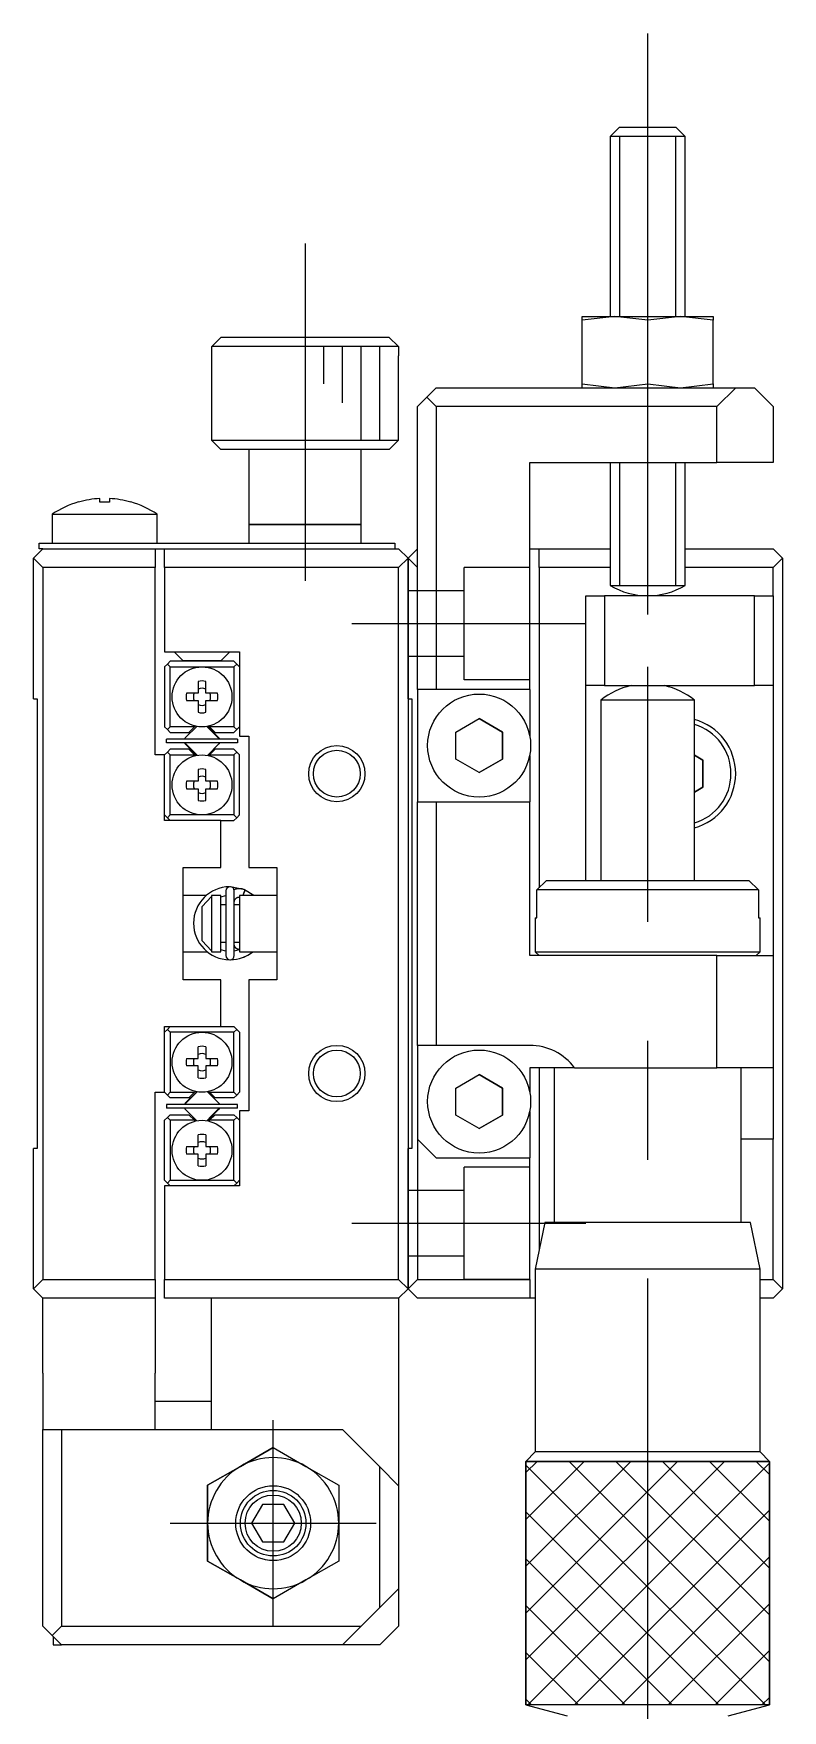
# Model space of a CAD drawing. Extents: x 9 to 355, y 7 to 229.
# Drawn here: x 9.5 to 49.5, y 83.3 to 172.8 of the extents above; entities that cross this region are included whole.
import ezdxf

# ---------------------------------------------------------------- set-up
doc = ezdxf.new("R2010")
doc.units = 0
doc.linetypes.add('CENTER', pattern=[50.8, 31.75, -6.35, 6.35, -6.35])
doc.linetypes.add('DASHED', pattern=[19.05, 12.7, -6.35])
doc.layers.get('0').update_dxf_attribs({"linetype": 'CONTINUOUS'})
doc.layers.add('CENTER', color=1, linetype='CENTER')

msp = doc.modelspace()

# ---------------------------------------------------------------- linework, layer by layer
at = {"color": 7, "linetype": 'CONTINUOUS'}
for p, q in [((40.506, 167.557), (40.256, 167.307)), ((40.756, 167.807), (40.506, 167.557)), ((40.756, 167.807), (43.756, 167.807)), ((44.006, 167.557), (43.756, 167.807)), ((44.256, 167.307), (44.006, 167.557)), ((44.256, 167.307), (40.256, 167.307)), ((40.256, 167.307), (40.256, 157.707)), ((44.256, 157.707), (44.256, 167.307)), ((40.506, 157.707), (38.756, 157.51)), ((38.756, 157.51), (38.756, 157.707)), ((38.756, 157.707), (40.506, 157.707)), ((42.256, 157.51), (40.506, 157.707)), ((40.506, 157.707), (44.006, 157.707)), ((44.006, 157.707), (42.256, 157.51)), ((45.756, 157.51), (44.006, 157.707)), ((44.006, 157.707), (45.756, 157.707)), ((45.756, 157.707), (45.756, 157.51)), ((38.756, 154.104), (38.756, 157.51)), ((42.256, 154.104), (42.256, 157.51)), ((45.756, 154.104), (45.756, 157.51)), ((18.972, 156.107), (19.474, 156.607)), ((18.972, 155.607), (18.972, 156.107)), ((28.94, 156.107), (18.972, 156.107)), ((19.474, 156.607), (28.438, 156.607)), ((28.438, 156.607), (28.94, 156.107)), ((28.94, 156.107), (28.94, 155.607)), ((18.956, 155.607), (18.972, 155.607)), ((18.956, 155.607), (18.956, 151.107)), ((28.94, 155.607), (28.956, 155.607)), ((28.956, 151.107), (28.956, 155.607)), ((38.756, 154.104), (40.506, 153.907)), ((38.756, 153.907), (38.756, 154.104)), ((40.506, 153.907), (42.256, 154.104)), ((42.256, 154.104), (44.006, 153.907)), ((44.006, 153.907), (45.756, 154.104)), ((45.756, 154.104), (45.756, 153.907)), ((30.456, 153.407), (29.956, 152.907)), ((30.456, 153.407), (30.956, 153.907)), ((30.956, 152.907), (30.456, 153.407)), ((30.956, 153.907), (40.256, 153.907)), ((40.256, 153.907), (44.256, 153.907)), ((44.256, 153.907), (45.756, 153.907)), ((45.756, 153.907), (46.956, 153.907)), ((46.956, 153.907), (45.956, 152.907)), ((46.956, 153.907), (47.956, 153.907)), ((48.956, 152.907), (47.956, 153.907)), ((29.956, 137.807), (29.956, 152.907)), ((30.956, 152.907), (30.956, 137.807)), ((45.956, 152.907), (30.956, 152.907)), ((45.956, 149.907), (45.956, 152.907)), ((48.956, 152.907), (48.956, 149.907)), ((18.956, 151.107), (28.956, 151.107)), ((18.956, 151.107), (19.456, 150.607)), ((28.456, 150.607), (19.456, 150.607)), ((20.956, 150.607), (20.956, 146.607)), ((26.956, 146.607), (26.956, 150.607)), ((28.456, 150.607), (28.956, 151.107)), ((35.956, 149.907), (45.956, 149.907)), ((35.956, 137.807), (35.956, 149.907)), ((40.256, 149.907), (40.256, 143.343)), ((44.256, 143.343), (44.256, 149.907)), ((48.956, 149.907), (45.956, 149.907)), ((11.857, 147.8), (11.854, 147.806)), ((12.996, 147.8), (12.996, 147.994)), ((13.516, 147.8), (12.996, 147.8)), ((13.516, 147.994), (13.516, 147.8)), ((14.658, 147.806), (14.655, 147.8)), ((10.456, 147.15), (16.056, 147.15)), ((10.456, 147.15), (10.456, 145.607)), ((16.056, 145.607), (16.056, 147.15)), ((20.956, 146.607), (26.956, 146.607)), ((26.956, 146.607), (20.956, 146.607)), ((20.956, 146.607), (20.956, 145.607)), ((26.956, 145.607), (26.956, 146.607)), ((9.456, 144.807), (9.956, 145.307)), ((9.756, 145.307), (9.756, 145.607)), ((9.756, 145.607), (11.756, 145.607)), ((9.956, 145.307), (9.756, 145.307)), ((9.956, 145.307), (15.956, 145.307)), ((11.756, 145.607), (26.756, 145.607)), ((15.956, 145.307), (16.456, 145.307)), ((15.956, 145.307), (15.956, 144.307)), ((16.456, 145.307), (28.956, 145.307)), ((16.456, 144.307), (16.456, 145.307)), ((26.756, 145.607), (28.756, 145.607)), ((28.756, 145.607), (28.756, 145.307)), ((29.456, 144.807), (28.956, 145.307)), ((29.456, 144.807), (29.956, 145.307)), ((35.956, 145.307), (36.456, 145.307)), ((36.456, 145.307), (40.256, 145.307)), ((36.456, 144.307), (36.456, 145.307)), ((44.256, 145.307), (48.956, 145.307)), ((49.456, 144.807), (48.956, 145.307)), ((9.456, 137.307), (9.456, 144.807)), ((9.956, 144.307), (9.456, 144.807)), ((9.956, 144.307), (9.956, 106.307)), ((15.956, 144.307), (9.956, 144.307)), ((15.956, 134.307), (15.956, 144.307)), ((16.456, 144.307), (16.456, 139.807)), ((28.956, 144.307), (16.456, 144.307)), ((28.956, 144.307), (29.456, 144.807)), ((28.956, 106.307), (28.956, 144.307)), ((29.456, 144.807), (29.456, 105.807)), ((29.456, 137.307), (29.456, 144.807)), ((29.956, 144.307), (29.456, 144.807)), ((36.456, 144.307), (36.456, 127.221)), ((40.256, 144.307), (36.456, 144.307)), ((48.956, 144.307), (44.256, 144.307)), ((48.956, 144.307), (49.456, 144.807)), ((48.956, 142.807), (48.956, 144.307)), ((49.456, 144.807), (49.456, 105.807)), ((40.256, 143.343), (44.256, 143.343)), ((40.256, 143.343), (44.256, 143.343)), ((38.956, 138.007), (38.956, 142.807)), ((38.956, 142.807), (39.956, 142.807)), ((39.956, 142.807), (39.956, 138.007)), ((47.956, 142.807), (39.956, 142.807)), ((47.956, 138.007), (47.956, 142.807)), ((47.956, 142.807), (48.956, 142.807)), ((48.956, 142.807), (48.956, 138.007)), ((16.456, 139.807), (20.456, 139.807)), ((16.975, 139.807), (17.206, 139.576)), ((19.706, 139.576), (19.937, 139.807)), ((20.456, 139.807), (20.456, 135.307)), ((16.606, 139.157), (16.456, 139.007)), ((16.456, 139.007), (16.456, 135.807)), ((16.606, 139.157), (16.756, 139.307)), ((16.756, 139.007), (16.606, 139.157)), ((20.156, 139.307), (16.756, 139.307)), ((16.756, 135.807), (16.756, 139.007)), ((16.756, 139.007), (18.456, 139.007)), ((17.206, 139.576), (17.456, 139.326)), ((19.456, 139.326), (17.456, 139.326)), ((18.456, 139.007), (20.156, 139.007)), ((19.456, 139.326), (19.706, 139.576)), ((20.156, 139.307), (20.306, 139.157)), ((20.306, 139.157), (20.156, 139.007)), ((20.156, 139.007), (20.156, 135.807)), ((20.456, 139.007), (20.306, 139.157)), ((18.256, 138.233), (18.256, 137.607)), ((18.656, 137.607), (18.656, 138.233)), ((39.956, 138.007), (38.956, 138.007)), ((38.956, 127.607), (38.956, 138.007)), ((39.956, 138.007), (47.956, 138.007)), ((48.956, 138.007), (47.956, 138.007)), ((48.956, 138.007), (48.956, 123.607)), ((9.456, 137.307), (9.656, 137.307)), ((9.656, 137.307), (9.656, 113.307)), ((18.256, 137.607), (17.63, 137.607)), ((17.63, 137.207), (18.256, 137.207)), ((18.256, 137.207), (18.256, 136.581)), ((19.282, 137.607), (18.656, 137.607)), ((18.656, 136.581), (18.656, 137.207)), ((18.656, 137.207), (19.282, 137.207)), ((29.456, 137.307), (29.656, 137.307)), ((29.656, 137.307), (29.656, 113.307)), ((30.956, 137.807), (29.956, 137.807)), ((29.956, 137.807), (29.956, 131.807)), ((35.956, 137.807), (30.956, 137.807)), ((35.956, 137.807), (35.956, 135.329)), ((44.756, 137.23), (39.756, 137.23)), ((39.756, 137.23), (39.756, 127.607)), ((44.756, 127.607), (44.756, 137.23)), ((32.006, 135.529), (33.256, 136.25)), ((33.256, 136.25), (34.506, 135.529)), ((34.506, 135.529), (33.256, 136.25)), ((16.456, 135.807), (16.606, 135.657)), ((16.556, 134.957), (16.556, 135.157)), ((20.356, 135.157), (16.556, 135.157)), ((16.606, 135.657), (16.756, 135.807)), ((16.756, 135.507), (16.606, 135.657)), ((18.057, 135.807), (16.756, 135.807)), ((16.756, 135.507), (17.757, 135.507)), ((18.171, 135.833), (17.554, 135.216)), ((18.057, 135.807), (17.757, 135.507)), ((18.098, 135.848), (18.057, 135.807)), ((18.969, 135.57), (18.711, 135.827)), ((19.358, 135.216), (18.741, 135.833)), ((18.855, 135.807), (18.814, 135.848)), ((20.156, 135.807), (18.855, 135.807)), ((19.155, 135.507), (18.855, 135.807)), ((19.358, 135.181), (18.969, 135.57)), ((19.155, 135.507), (20.156, 135.507)), ((20.156, 135.807), (20.306, 135.657)), ((20.306, 135.657), (20.156, 135.507)), ((20.306, 135.657), (20.456, 135.807)), ((20.356, 135.157), (20.356, 134.957)), ((20.456, 135.307), (20.956, 135.307)), ((20.956, 135.307), (20.956, 128.307)), ((32.006, 134.085), (32.006, 135.529)), ((34.506, 135.529), (34.506, 134.085)), ((34.506, 134.085), (34.506, 135.529)), ((16.456, 134.307), (15.956, 134.307)), ((16.606, 134.457), (16.456, 134.307)), ((16.456, 130.807), (16.456, 134.307)), ((20.356, 134.957), (16.556, 134.957)), ((16.606, 134.457), (16.756, 134.607)), ((16.756, 134.307), (16.606, 134.457)), ((17.757, 134.607), (16.756, 134.607)), ((16.756, 131.107), (16.756, 134.307)), ((16.756, 134.307), (18.057, 134.307)), ((17.554, 134.933), (18.201, 134.287)), ((17.554, 134.898), (18.171, 134.281)), ((17.757, 134.607), (18.057, 134.307)), ((18.057, 134.307), (18.098, 134.266)), ((18.741, 134.281), (19.358, 134.898)), ((18.814, 134.266), (18.855, 134.307)), ((18.855, 134.307), (19.155, 134.607)), ((18.855, 134.307), (20.156, 134.307)), ((20.156, 134.607), (19.155, 134.607)), ((20.156, 134.607), (20.306, 134.457)), ((20.306, 134.457), (20.156, 134.307)), ((20.156, 134.307), (20.156, 131.107)), ((20.456, 134.307), (20.306, 134.457)), ((20.456, 131.107), (20.456, 134.307)), ((35.956, 134.285), (35.956, 131.807)), ((44.756, 134.289), (45.206, 134.029)), ((45.206, 134.029), (44.756, 134.289)), ((18.256, 133.533), (18.256, 132.907)), ((18.656, 132.907), (18.656, 133.533)), ((33.256, 133.364), (32.006, 134.085)), ((34.506, 134.085), (33.256, 133.364)), ((33.256, 133.364), (34.506, 134.085)), ((45.206, 134.029), (45.206, 132.585)), ((45.206, 132.585), (45.206, 134.029)), ((18.256, 132.907), (17.63, 132.907)), ((17.63, 132.507), (18.256, 132.507)), ((18.256, 132.507), (18.256, 131.881)), ((19.282, 132.907), (18.656, 132.907)), ((18.656, 131.881), (18.656, 132.507)), ((18.656, 132.507), (19.282, 132.507)), ((45.206, 132.585), (44.756, 132.326)), ((44.756, 132.326), (45.206, 132.585)), ((29.956, 118.807), (29.956, 131.807)), ((29.956, 131.807), (30.956, 131.807)), ((30.956, 131.807), (30.956, 118.807)), ((30.956, 131.807), (35.956, 131.807)), ((35.956, 123.607), (35.956, 131.807)), ((16.456, 131.107), (16.606, 130.957)), ((19.456, 130.807), (16.456, 130.807)), ((16.606, 130.957), (16.756, 131.107)), ((16.756, 130.807), (16.606, 130.957)), ((18.456, 131.107), (16.756, 131.107)), ((20.156, 131.107), (18.456, 131.107)), ((19.456, 130.807), (20.156, 130.807)), ((19.456, 128.307), (19.456, 130.807)), ((20.156, 131.107), (20.306, 130.957)), ((20.306, 130.957), (20.156, 130.807)), ((20.306, 130.957), (20.456, 131.107)), ((17.456, 128.307), (19.456, 128.307)), ((17.456, 126.382), (17.456, 128.307)), ((20.956, 128.307), (22.456, 128.307)), ((22.456, 128.307), (22.456, 122.307)), ((20.741, 127.105), (19.982, 127.271)), ((20.178, 127.117), (20.168, 127.112)), ((20.212, 127.129), (20.178, 127.117)), ((20.246, 127.14), (20.212, 127.129)), ((20.28, 127.15), (20.246, 127.14)), ((20.315, 127.157), (20.28, 127.15)), ((20.35, 127.163), (20.315, 127.157)), ((20.386, 127.167), (20.35, 127.163)), ((20.422, 127.169), (20.386, 127.167)), ((20.457, 127.169), (20.422, 127.169)), ((20.493, 127.168), (20.457, 127.169)), ((20.529, 127.165), (20.493, 127.168)), ((20.564, 127.16), (20.529, 127.165)), ((20.599, 127.153), (20.564, 127.16)), ((20.634, 127.144), (20.599, 127.153)), ((20.668, 127.134), (20.634, 127.144)), ((20.741, 127.104), (20.642, 126.807)), ((20.702, 127.122), (20.668, 127.134)), ((20.733, 127.11), (20.702, 127.122)), ((20.731, 127.11), (20.734, 127.109)), ((21.214, 126.807), (20.732, 127.108)), ((20.734, 127.109), (20.736, 127.107)), ((20.736, 127.083), (20.735, 127.074)), ((20.736, 127.107), (20.737, 127.103)), ((20.737, 127.091), (20.736, 127.083)), ((20.737, 127.103), (20.737, 127.098)), ((20.737, 127.098), (20.737, 127.091)), ((20.765, 127.094), (20.741, 127.105)), ((36.34, 127.107), (36.848, 127.607)), ((36.34, 125.607), (36.34, 127.107)), ((48.172, 127.107), (36.34, 127.107)), ((36.848, 127.607), (47.664, 127.607)), ((47.664, 127.607), (48.172, 127.107)), ((48.172, 127.107), (48.172, 125.607)), ((18.69, 126.807), (17.456, 126.807)), ((17.456, 124.232), (17.456, 126.382)), ((18.456, 126.224), (18.956, 126.753)), ((18.456, 124.391), (18.456, 126.224)), ((18.956, 126.807), (18.956, 126.753)), ((19.456, 126.807), (18.956, 126.807)), ((18.956, 126.753), (18.956, 123.861)), ((19.456, 123.807), (19.456, 126.807)), ((19.456, 126.739), (19.727, 126.807)), ((19.727, 126.307), (19.456, 126.307)), ((19.727, 127.048), (19.727, 123.598)), ((20.177, 123.598), (20.177, 127.048)), ((20.177, 126.457), (20.178, 126.47)), ((20.177, 126.444), (20.177, 126.457)), ((20.456, 126.307), (20.177, 126.307)), ((20.178, 126.47), (20.18, 126.484)), ((20.18, 126.484), (20.182, 126.497)), ((20.182, 126.497), (20.185, 126.51)), ((20.185, 126.51), (20.189, 126.523)), ((20.189, 126.523), (20.193, 126.536)), ((20.193, 126.536), (20.197, 126.549)), ((20.197, 126.549), (20.203, 126.561)), ((20.203, 126.561), (20.209, 126.573)), ((20.209, 126.573), (20.215, 126.585)), ((20.215, 126.585), (20.222, 126.596)), ((20.222, 126.596), (20.23, 126.607)), ((20.23, 126.607), (20.238, 126.618)), ((20.238, 126.618), (20.247, 126.628)), ((20.247, 126.628), (20.256, 126.638)), ((20.256, 126.638), (20.266, 126.648)), ((20.266, 126.648), (20.276, 126.657)), ((20.276, 126.657), (20.286, 126.665)), ((20.286, 126.665), (20.297, 126.673)), ((20.297, 126.673), (20.309, 126.68)), ((20.309, 126.68), (20.32, 126.687)), ((20.32, 126.687), (20.332, 126.693)), ((20.332, 126.693), (20.345, 126.699)), ((20.345, 126.699), (20.357, 126.704)), ((20.357, 126.704), (20.37, 126.708)), ((20.37, 126.708), (20.383, 126.712)), ((20.383, 126.712), (20.397, 126.715)), ((20.397, 126.715), (20.41, 126.717)), ((20.41, 126.717), (20.424, 126.718)), ((20.424, 126.718), (20.437, 126.719)), ((20.437, 126.719), (20.451, 126.719)), ((20.451, 126.719), (20.456, 126.719)), ((20.456, 126.807), (20.456, 123.807)), ((22.456, 126.807), (20.456, 126.807)), ((20.64, 126.823), (20.632, 126.807)), ((20.648, 126.84), (20.64, 126.823)), ((20.656, 126.857), (20.648, 126.84)), ((20.664, 126.874), (20.656, 126.857)), ((20.672, 126.891), (20.664, 126.874)), ((20.679, 126.909), (20.672, 126.891)), ((20.686, 126.927), (20.679, 126.909)), ((20.693, 126.944), (20.686, 126.927)), ((20.7, 126.961), (20.693, 126.944)), ((20.706, 126.978), (20.7, 126.961)), ((20.712, 126.994), (20.706, 126.978)), ((20.717, 127.01), (20.712, 126.994)), ((20.722, 127.024), (20.717, 127.01)), ((20.726, 127.038), (20.722, 127.024)), ((20.73, 127.051), (20.726, 127.038)), ((20.732, 127.063), (20.73, 127.051)), ((20.735, 127.074), (20.732, 127.063)), ((36.256, 125.607), (36.34, 125.607)), ((36.256, 125.607), (36.256, 123.807)), ((48.172, 125.607), (48.256, 125.607)), ((48.256, 123.807), (48.256, 125.607)), ((17.456, 122.307), (17.456, 124.232)), ((17.456, 123.807), (18.727, 123.807)), ((18.956, 123.861), (18.456, 124.391)), ((18.728, 123.807), (18.728, 123.807)), ((18.728, 123.807), (18.728, 123.807)), ((18.956, 123.861), (18.956, 123.807)), ((18.956, 123.807), (19.456, 123.807)), ((19.456, 124.307), (19.727, 124.307)), ((19.727, 123.839), (19.456, 123.906)), ((20.177, 124.307), (20.456, 124.307)), ((20.177, 124.194), (20.177, 124.201)), ((20.178, 124.181), (20.177, 124.194)), ((20.456, 123.909), (20.177, 123.838)), ((20.179, 124.167), (20.178, 124.181)), ((20.181, 124.154), (20.179, 124.167)), ((20.184, 124.141), (20.181, 124.154)), ((20.187, 124.127), (20.184, 124.141)), ((20.191, 124.115), (20.187, 124.127)), ((20.195, 124.102), (20.191, 124.115)), ((20.201, 124.089), (20.195, 124.102)), ((20.206, 124.077), (20.201, 124.089)), ((20.213, 124.065), (20.206, 124.077)), ((20.219, 124.053), (20.213, 124.065)), ((20.227, 124.042), (20.219, 124.053)), ((20.235, 124.031), (20.227, 124.042)), ((20.243, 124.021), (20.235, 124.031)), ((20.252, 124.011), (20.243, 124.021)), ((20.262, 124.001), (20.252, 124.011)), ((20.272, 123.992), (20.262, 124.001)), ((20.282, 123.983), (20.272, 123.992)), ((20.293, 123.975), (20.282, 123.983)), ((20.305, 123.967), (20.293, 123.975)), ((20.316, 123.961), (20.305, 123.967)), ((20.328, 123.954), (20.316, 123.961)), ((20.341, 123.948), (20.328, 123.954)), ((20.353, 123.943), (20.341, 123.948)), ((20.366, 123.939), (20.353, 123.943)), ((20.379, 123.935), (20.366, 123.939)), ((20.392, 123.932), (20.379, 123.935)), ((20.406, 123.929), (20.392, 123.932)), ((20.419, 123.928), (20.406, 123.929)), ((20.433, 123.926), (20.419, 123.928)), ((20.447, 123.926), (20.433, 123.926)), ((20.456, 123.926), (20.447, 123.926)), ((20.456, 123.807), (22.456, 123.807)), ((20.67, 123.512), (20.672, 123.512)), ((20.672, 123.512), (20.673, 123.513)), ((20.673, 123.513), (20.676, 123.514)), ((20.676, 123.514), (20.682, 123.516)), ((20.682, 123.516), (20.684, 123.516)), ((20.684, 123.516), (20.687, 123.518)), ((20.687, 123.518), (20.733, 123.536)), ((20.729, 123.536), (20.731, 123.535)), ((20.731, 123.535), (20.731, 123.536)), ((20.733, 123.536), (20.731, 123.535)), ((20.733, 123.537), (20.754, 123.547)), ((20.734, 123.536), (20.733, 123.536)), ((45.956, 123.607), (35.956, 123.607)), ((36.256, 123.807), (48.256, 123.807)), ((36.256, 123.807), (36.456, 123.607)), ((45.956, 117.607), (45.956, 123.607)), ((45.956, 123.607), (48.956, 123.607)), ((48.056, 123.607), (48.256, 123.807)), ((48.956, 123.607), (48.956, 117.607)), ((19.456, 122.307), (17.456, 122.307)), ((19.456, 119.807), (19.456, 122.307)), ((20.956, 122.307), (20.956, 115.307)), ((22.456, 122.307), (20.956, 122.307)), ((16.456, 119.807), (19.456, 119.807)), ((16.456, 116.307), (16.456, 119.807)), ((16.456, 119.507), (16.606, 119.657)), ((16.756, 119.807), (16.606, 119.657)), ((16.606, 119.657), (16.756, 119.507)), ((16.756, 119.507), (16.756, 116.307)), ((18.456, 119.507), (16.756, 119.507)), ((20.156, 119.507), (18.456, 119.507)), ((19.456, 119.807), (20.156, 119.807)), ((20.306, 119.657), (20.156, 119.807)), ((20.156, 119.507), (20.306, 119.657)), ((20.156, 116.307), (20.156, 119.507)), ((20.306, 119.657), (20.456, 119.507)), ((20.456, 119.507), (20.456, 116.307)), ((18.256, 118.107), (18.256, 118.733)), ((18.656, 118.733), (18.656, 118.107)), ((30.956, 118.807), (29.956, 118.807)), ((29.956, 118.807), (29.956, 113.807)), ((35.956, 118.807), (30.956, 118.807)), ((17.63, 118.107), (18.256, 118.107)), ((18.256, 117.707), (17.63, 117.707)), ((18.256, 117.081), (18.256, 117.707)), ((18.656, 118.107), (19.282, 118.107)), ((18.656, 117.707), (18.656, 117.081)), ((19.282, 117.707), (18.656, 117.707)), ((32.006, 116.529), (33.256, 117.25)), ((33.256, 117.25), (34.506, 116.529)), ((34.506, 116.529), (33.256, 117.25)), ((38.356, 117.607), (35.956, 117.607)), ((35.956, 117.607), (35.956, 116.329)), ((36.456, 117.607), (36.456, 107.857)), ((37.256, 117.607), (37.256, 109.357)), ((38.356, 117.607), (45.956, 117.607)), ((48.956, 117.607), (45.956, 117.607)), ((47.256, 109.357), (47.256, 117.607)), ((48.956, 117.607), (48.956, 113.807)), ((18.057, 116.307), (18.098, 116.348)), ((18.814, 116.348), (18.855, 116.307)), ((32.006, 115.085), (32.006, 116.529)), ((34.506, 116.529), (34.506, 115.085)), ((34.506, 115.085), (34.506, 116.529)), ((15.956, 116.307), (16.456, 116.307)), ((15.956, 106.307), (15.956, 116.307)), ((16.606, 116.157), (16.456, 116.307)), ((16.556, 115.657), (16.556, 115.457)), ((20.356, 115.657), (16.556, 115.657)), ((20.356, 115.457), (16.556, 115.457)), ((16.756, 116.307), (16.606, 116.157)), ((16.606, 116.157), (16.756, 116.007)), ((16.756, 116.307), (18.057, 116.307)), ((17.757, 116.007), (16.756, 116.007)), ((18.171, 116.333), (17.554, 115.716)), ((17.554, 115.681), (18.201, 116.327)), ((17.757, 116.007), (18.057, 116.307)), ((19.358, 115.716), (18.741, 116.333)), ((18.855, 116.307), (20.156, 116.307)), ((18.855, 116.307), (19.155, 116.007)), ((20.156, 116.007), (19.155, 116.007)), ((20.306, 116.157), (20.156, 116.307)), ((20.156, 116.007), (20.306, 116.157)), ((20.456, 116.307), (20.306, 116.157)), ((20.356, 115.457), (20.356, 115.657)), ((16.456, 114.807), (16.606, 114.957)), ((16.456, 111.607), (16.456, 114.807)), ((16.756, 115.107), (16.606, 114.957)), ((16.606, 114.957), (16.756, 114.807)), ((16.756, 115.107), (17.757, 115.107)), ((16.756, 114.807), (16.756, 111.607)), ((18.057, 114.807), (16.756, 114.807)), ((17.554, 115.398), (18.171, 114.781)), ((18.057, 114.807), (17.757, 115.107)), ((18.098, 114.766), (18.057, 114.807)), ((18.969, 115.044), (18.711, 114.787)), ((18.741, 114.781), (19.358, 115.398)), ((18.855, 114.807), (18.814, 114.766)), ((19.155, 115.107), (18.855, 114.807)), ((20.156, 114.807), (18.855, 114.807)), ((19.358, 115.433), (18.969, 115.044)), ((19.155, 115.107), (20.156, 115.107)), ((20.306, 114.957), (20.156, 115.107)), ((20.156, 114.807), (20.306, 114.957)), ((20.156, 111.607), (20.156, 114.807)), ((20.306, 114.957), (20.456, 114.807)), ((20.456, 115.307), (20.456, 111.307)), ((20.956, 115.307), (20.456, 115.307)), ((33.256, 114.364), (32.006, 115.085)), ((34.506, 115.085), (33.256, 114.364)), ((33.256, 114.364), (34.506, 115.085)), ((35.956, 115.285), (35.956, 112.807)), ((18.256, 113.407), (18.256, 114.033)), ((18.656, 114.033), (18.656, 113.407)), ((29.956, 113.807), (30.956, 112.807)), ((29.956, 113.807), (29.956, 106.307)), ((48.956, 113.807), (47.256, 113.807)), ((48.956, 106.307), (48.956, 113.807)), ((9.456, 105.807), (9.456, 113.307)), ((9.656, 113.307), (9.456, 113.307)), ((17.63, 113.407), (18.256, 113.407)), ((18.256, 113.007), (17.63, 113.007)), ((18.256, 112.381), (18.256, 113.007)), ((18.656, 113.407), (19.282, 113.407)), ((19.282, 113.007), (18.656, 113.007)), ((18.656, 113.007), (18.656, 112.381)), ((29.456, 105.807), (29.456, 113.307)), ((29.656, 113.307), (29.456, 113.307)), ((30.956, 112.807), (35.956, 112.807)), ((35.956, 106.307), (35.956, 112.807)), ((16.606, 111.457), (16.456, 111.607)), ((16.456, 111.307), (16.456, 106.307)), ((20.456, 111.307), (16.456, 111.307)), ((16.756, 111.607), (16.606, 111.457)), ((16.606, 111.457), (16.756, 111.307)), ((16.756, 111.607), (18.456, 111.607)), ((18.456, 111.607), (20.156, 111.607)), ((20.306, 111.457), (20.156, 111.607)), ((20.156, 111.307), (20.306, 111.457)), ((20.456, 111.607), (20.306, 111.457)), ((36.756, 109.357), (36.256, 106.857)), ((47.756, 109.357), (36.756, 109.357)), ((48.256, 106.857), (47.756, 109.357)), ((48.256, 106.857), (36.256, 106.857)), ((36.256, 106.857), (36.256, 97.107)), ((48.256, 97.107), (48.256, 106.857)), ((9.456, 105.807), (9.956, 106.307)), ((9.956, 105.307), (9.456, 105.807)), ((9.956, 106.307), (15.956, 106.307)), ((15.956, 106.307), (15.956, 105.307)), ((16.456, 106.307), (28.956, 106.307)), ((16.456, 105.307), (16.456, 106.307)), ((29.456, 105.807), (28.956, 106.307)), ((28.956, 105.307), (29.456, 105.807)), ((29.456, 105.807), (29.956, 106.307)), ((29.956, 105.307), (29.456, 105.807)), ((29.956, 106.307), (35.956, 106.307)), ((35.956, 106.307), (35.956, 105.307)), ((48.256, 106.307), (48.956, 106.307)), ((49.456, 105.807), (48.956, 106.307)), ((48.956, 105.307), (49.456, 105.807)), ((9.956, 101.307), (9.956, 105.307)), ((15.956, 105.307), (9.956, 105.307)), ((15.956, 105.307), (15.956, 101.307)), ((28.956, 105.307), (16.456, 105.307)), ((18.956, 98.307), (18.956, 105.307)), ((28.956, 105.307), (28.956, 95.307)), ((35.956, 105.307), (29.956, 105.307)), ((36.256, 105.307), (35.956, 105.307)), ((48.956, 105.307), (48.256, 105.307)), ((9.956, 101.307), (9.956, 98.307)), ((15.956, 98.307), (15.956, 101.307)), ((18.956, 99.807), (15.956, 99.807)), ((9.956, 87.807), (9.956, 98.307)), ((9.956, 98.307), (10.956, 98.307)), ((10.956, 98.307), (10.956, 87.807)), ((10.956, 98.307), (25.956, 98.307)), ((27.956, 96.307), (25.956, 98.307)), ((20.506, 96.338), (22.256, 97.348)), ((22.256, 97.348), (20.506, 96.338)), ((22.256, 97.348), (24.006, 96.338)), ((36.256, 97.107), (35.756, 96.607)), ((48.256, 97.107), (36.256, 97.107)), ((48.756, 96.607), (48.256, 97.107)), ((18.756, 95.328), (20.506, 96.338)), ((20.506, 96.338), (18.756, 95.328)), ((24.006, 96.338), (25.756, 95.328)), ((27.956, 88.807), (27.956, 96.307)), ((27.956, 96.307), (28.956, 95.307)), ((35.756, 83.607), (35.756, 96.607)), ((35.756, 96.607), (48.756, 96.607)), ((48.756, 96.607), (48.756, 83.607)), ((18.756, 93.307), (18.756, 95.328)), ((18.756, 95.328), (18.756, 93.307)), ((25.756, 95.328), (25.756, 93.307)), ((28.956, 95.307), (28.956, 89.807)), ((21.679, 94.307), (21.101, 93.307)), ((22.833, 94.307), (21.679, 94.307)), ((23.411, 93.307), (22.833, 94.307)), ((23.411, 93.307), (22.833, 94.307)), ((18.756, 91.286), (18.756, 93.307)), ((18.756, 93.307), (18.756, 91.286)), ((21.101, 93.307), (21.679, 92.307)), ((22.833, 92.307), (23.411, 93.307)), ((22.833, 92.307), (23.411, 93.307)), ((25.756, 93.307), (25.756, 91.286)), ((21.679, 92.307), (22.833, 92.307)), ((20.506, 90.276), (18.756, 91.286)), ((18.756, 91.286), (20.506, 90.276)), ((25.756, 91.286), (24.006, 90.276)), ((22.256, 89.266), (20.506, 90.276)), ((20.506, 90.276), (22.256, 89.266)), ((24.006, 90.276), (22.256, 89.266)), ((28.956, 89.807), (27.956, 88.807)), ((28.956, 89.807), (28.956, 87.807)), ((26.956, 87.807), (27.956, 88.807)), ((10.456, 87.307), (9.956, 87.807)), ((10.456, 87.307), (10.956, 87.807)), ((10.956, 87.807), (26.956, 87.807)), ((26.956, 87.807), (25.956, 86.807)), ((27.956, 86.807), (28.956, 87.807)), ((10.956, 86.807), (10.456, 87.307)), ((10.506, 87.257), (10.506, 86.807)), ((10.506, 86.807), (10.956, 86.807)), ((25.956, 86.807), (10.956, 86.807)), ((27.956, 86.807), (25.956, 86.807)), ((35.756, 83.607), (37.956, 83.018)), ((48.756, 83.607), (35.756, 83.607)), ((46.556, 83.018), (48.756, 83.607))]:
    msp.add_line(p, q, dxfattribs=at)
at = {"color": 3, "linetype": 'CONTINUOUS'}
for p, q in [((40.756, 167.307), (40.756, 157.707)), ((43.756, 157.707), (43.756, 167.307)), ((24.956, 154.107), (24.956, 156.107)), ((25.956, 153.107), (25.956, 156.107)), ((26.956, 151.107), (26.956, 156.107)), ((27.956, 151.107), (27.956, 156.107)), ((40.756, 149.907), (40.756, 143.343)), ((43.756, 143.343), (43.756, 149.907)), ((48.756, 96.607), (35.756, 96.607)), ((35.756, 96.607), (35.756, 83.607)), ((36.356, 96.607), (35.756, 96.007)), ((38.856, 96.607), (35.756, 93.507)), ((41.356, 96.607), (35.756, 91.007)), ((43.856, 96.607), (35.756, 88.507)), ((46.356, 96.607), (35.756, 86.007)), ((35.756, 96.407), (48.556, 83.607)), ((48.756, 96.507), (35.856, 83.607)), ((38.056, 96.607), (48.756, 85.907)), ((40.556, 96.607), (48.756, 88.407)), ((43.056, 96.607), (48.756, 90.907)), ((45.556, 96.607), (48.756, 93.407)), ((48.056, 96.607), (48.756, 95.907)), ((48.756, 83.607), (48.756, 96.607)), ((48.756, 94.007), (38.356, 83.607)), ((35.756, 93.907), (46.056, 83.607)), ((35.756, 91.407), (43.556, 83.607)), ((48.756, 91.507), (40.856, 83.607)), ((35.756, 88.907), (41.056, 83.607)), ((48.756, 89.007), (43.356, 83.607)), ((35.756, 86.407), (38.556, 83.607)), ((48.756, 86.507), (45.856, 83.607)), ((35.756, 83.907), (36.056, 83.607)), ((48.756, 83.607), (35.756, 83.607)), ((48.756, 84.007), (48.356, 83.607))]:
    msp.add_line(p, q, dxfattribs=at)
at = {"color": 3, "linetype": 'DASHED'}
for p, q in [((32.456, 138.307), (32.456, 144.307)), ((35.956, 144.307), (32.456, 144.307)), ((32.456, 143.057), (29.456, 143.057)), ((32.456, 139.557), (29.456, 139.557)), ((35.956, 138.307), (32.456, 138.307)), ((32.456, 106.307), (32.456, 112.307)), ((35.956, 112.307), (32.456, 112.307)), ((32.456, 111.057), (29.456, 111.057)), ((32.456, 107.557), (29.456, 107.557)), ((35.956, 106.307), (32.456, 106.307))]:
    msp.add_line(p, q, dxfattribs=at)
at = {"color": 7, "linetype": 'CONTINUOUS'}
for centre, radius in [((18.456, 137.407), 1.6), ((33.256, 134.807), 2.75), ((18.456, 132.707), 1.6), ((25.656, 133.307), 1.25), ((18.456, 117.907), 1.6), ((25.656, 117.307), 1.25), ((33.256, 115.807), 2.75), ((18.456, 113.207), 1.6), ((22.256, 93.307), 2), ((22.256, 93.307), 1.5)]:
    msp.add_circle(centre, radius, dxfattribs=at)
at = {"color": 3, "linetype": 'CONTINUOUS'}
for centre, radius in [((25.656, 133.307), 1.5), ((25.656, 117.307), 1.5), ((22.256, 93.307), 1.75)]:
    msp.add_circle(centre, radius, dxfattribs=at)
at = {"color": 7, "linetype": 'CONTINUOUS'}
for centre, radius, start, end in [((13.256, 143.007), 5, 106.28584, 124.0558), ((13.256, 143.007), 4.993, 92.98477, 106.27256), ((13.256, 143.007), 4.993, 73.72744, 87.01523), ((13.256, 143.007), 5, 55.9442, 73.71416), ((42.256, 146.807), 4, 240, 270), ((42.256, 146.807), 4, 270, 300), ((18.456, 137.407), 0.85, 76.39104, 103.60896), ((18.456, 137.407), 0.459, 64.18608, 115.81392), ((42.256, 134.107), 4, 102.83806, 128.68217), ((42.256, 134.107), 4, 51.3178, 77.16194), ((18.456, 137.407), 0.85, 166.39104, 193.60896), ((18.456, 137.407), 0.459, 154.18608, 205.81392), ((18.456, 137.407), 0.459, 244.18608, 295.81392), ((18.456, 137.407), 0.459, 334.18608, 25.81392), ((18.456, 137.407), 0.85, 346.39104, 13.60896), ((18.456, 137.407), 0.85, 256.39104, 283.60896), ((43.956, 133.307), 3, 0, 74.53407), ((17.696, 135.075), 0.2, 135, 155.69388), ((19.216, 135.075), 0.2, 24.30612, 45), ((19.216, 135.039), 0.2, 36.04272, 45), ((43.956, 133.307), 2.75, 0, 73.0877), ((17.696, 135.039), 0.2, 204.30612, 225), ((17.696, 135.075), 0.2, 216.04272, 225), ((19.216, 135.039), 0.2, 315, 335.69388), ((18.456, 132.707), 0.85, 76.39104, 103.60896), ((18.456, 132.707), 0.85, 166.39104, 193.60896), ((18.456, 132.707), 0.459, 154.18608, 205.81392), ((18.456, 132.707), 0.459, 64.18608, 115.81392), ((18.456, 132.707), 0.459, 334.18608, 25.81392), ((18.456, 132.707), 0.85, 346.39104, 13.60896), ((43.956, 133.307), 2.75, 286.9123, 0), ((43.956, 133.307), 3, 285.46593, 0), ((18.456, 132.707), 0.459, 244.18608, 295.81392), ((18.456, 132.707), 0.85, 256.39104, 283.60896), ((19.952, 125.323), 1.949, 90.74726, 269.15743), ((19.952, 127.048), 0.225, 0, 180), ((19.952, 123.598), 0.225, 180, 0), ((19.95, 125.328), 1.955, 270.93643, 308.86788), ((18.456, 117.907), 0.85, 76.39104, 103.60896), ((18.456, 117.907), 0.459, 64.18608, 115.81392), ((35.956, 115.807), 3, 36.8699, 90), ((18.456, 117.907), 0.85, 166.39104, 193.60896), ((18.456, 117.907), 0.459, 154.18608, 205.81392), ((18.456, 117.907), 0.459, 244.18608, 295.81392), ((18.456, 117.907), 0.459, 334.18608, 25.81392), ((18.456, 117.907), 0.85, 346.39104, 13.60896), ((18.456, 117.907), 0.85, 256.39104, 283.60896), ((17.696, 115.575), 0.2, 135, 155.69388), ((17.696, 115.539), 0.2, 204.30612, 225), ((17.696, 115.539), 0.2, 135, 143.95728), ((19.216, 115.575), 0.2, 24.30612, 45), ((19.216, 115.539), 0.2, 315, 335.69388), ((19.216, 115.575), 0.2, 315, 323.95728), ((18.456, 113.207), 0.85, 76.39104, 103.60896), ((18.456, 113.207), 0.459, 64.18608, 115.81392), ((18.456, 113.207), 0.85, 166.39104, 193.60896), ((18.456, 113.207), 0.459, 154.18608, 205.81392), ((18.456, 113.207), 0.459, 244.18608, 295.81392), ((18.456, 113.207), 0.459, 334.18608, 25.81392), ((18.456, 113.207), 0.85, 346.39104, 13.60896), ((18.456, 113.207), 0.85, 256.39104, 283.60896), ((22.256, 93.307), 3.5, 60, 120), ((22.256, 93.307), 3.5, 120, 180), ((22.256, 93.307), 3.5, 0, 60), ((22.256, 93.307), 3.5, 180, 240), ((22.256, 93.307), 3.5, 300, 0), ((22.256, 93.307), 3.5, 240, 300)]:
    msp.add_arc(centre, radius, start, end, dxfattribs=at)
at = {"layer": 'CENTER', "color": 1, "linetype": 'CENTER'}
for p, q in [((42.256, 141.807), (42.256, 172.807)), ((23.956, 161.607), (23.956, 143.607)), ((38.956, 141.307), (26.456, 141.307)), ((42.256, 74.607), (42.256, 139.007)), ((38.956, 109.307), (26.456, 109.307)), ((22.256, 87.807), (22.256, 98.807)), ((16.756, 93.307), (27.756, 93.307))]:
    msp.add_line(p, q, dxfattribs=at)

doc.saveas('drawing.dxf')
